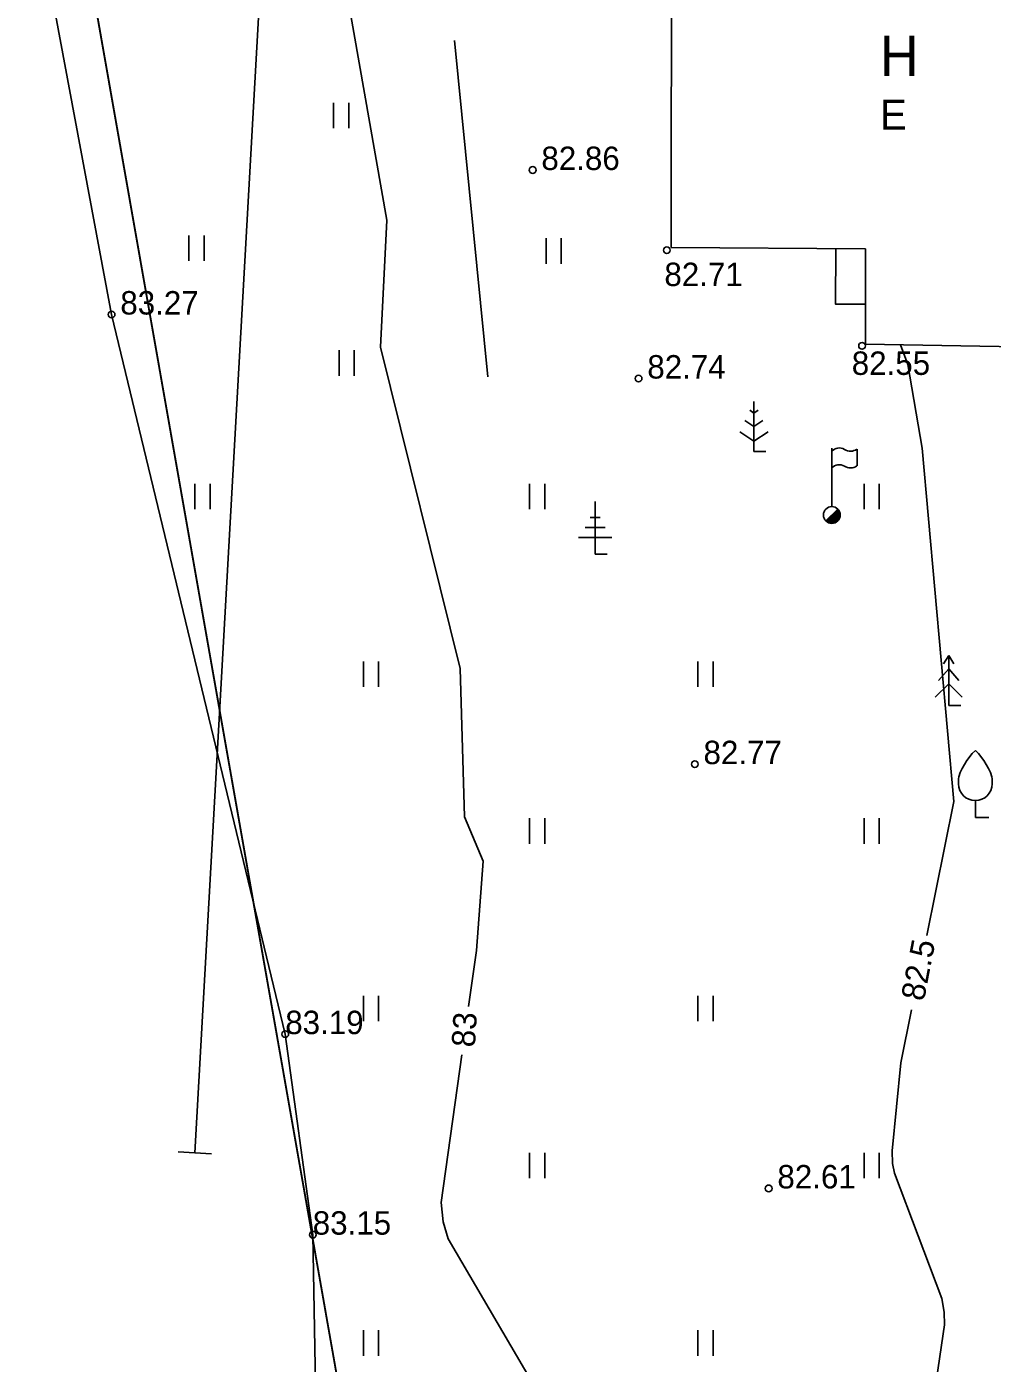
# Model space of a CAD drawing. Extents: x 634808 to 635440, y 6457756 to 6458509.
# Drawn here: x 635173.66 to 635202.52, y 6458256.48 to 6458296.45 of the extents above; entities that cross this region are included whole.
import ezdxf

# ---------------------------------------------------------------- set-up
doc = ezdxf.new("R2010")
doc.units = 0
for name, color, linetype in [('DTRASS', 7, 'Continuous'), ('HALJASTUS', 7, 'Continuous'), ('HOONE', 7, 'Continuous'), ('HORISONTAAL-EH2000', 7, 'Continuous'), ('KORGUS-EH2000', 7, 'Continuous'), ('PIIR', 7, 'Continuous'), ('PUU', 7, 'Continuous'), ('RAJATIS', 7, 'Continuous')]:
    doc.layers.add(name, color=color, linetype=linetype)

msp = doc.modelspace()

# ---------------------------------------------------------------- linework, layer by layer
at = {"layer": 'DTRASS'}
msp.add_line((635179.189, 6458262.751), (635178.191, 6458262.807), dxfattribs=at)
msp.add_lwpolyline([(635178.69, 6458262.779), (635183.173, 6458342.769), (635291.747, 6458348.074)], dxfattribs=at)
at = {"layer": 'HALJASTUS'}
for p, q in [((635186.443, 6458296.035), (635187.448, 6458285.982)), ((635182.829, 6458294.173), (635182.829, 6458293.412)), ((635183.285, 6458294.173), (635183.285, 6458293.412)), ((635178.509, 6458290.209), (635178.509, 6458289.448)), ((635178.964, 6458290.209), (635178.964, 6458289.448)), ((635189.184, 6458290.122), (635189.184, 6458289.361)), ((635189.639, 6458290.122), (635189.639, 6458289.361)), ((635182.996, 6458286.772), (635182.996, 6458286.011)), ((635183.451, 6458286.772), (635183.451, 6458286.011)), ((635178.69, 6458282.779), (635178.69, 6458282.018)), ((635179.145, 6458282.779), (635179.145, 6458282.018)), ((635188.69, 6458282.779), (635188.69, 6458282.018)), ((635189.145, 6458282.779), (635189.145, 6458282.018)), ((635198.69, 6458282.779), (635198.69, 6458282.018)), ((635199.145, 6458282.779), (635199.145, 6458282.018)), ((635183.724, 6458277.47), (635183.724, 6458276.709)), ((635184.179, 6458277.47), (635184.179, 6458276.709)), ((635193.724, 6458277.47), (635193.724, 6458276.709)), ((635194.179, 6458277.47), (635194.179, 6458276.709)), ((635188.69, 6458272.779), (635188.69, 6458272.018)), ((635189.145, 6458272.779), (635189.145, 6458272.018)), ((635198.69, 6458272.779), (635198.69, 6458272.018)), ((635199.145, 6458272.779), (635199.145, 6458272.018)), ((635183.724, 6458267.47), (635183.724, 6458266.709)), ((635184.179, 6458267.47), (635184.179, 6458266.709)), ((635193.724, 6458267.47), (635193.724, 6458266.709)), ((635194.179, 6458267.47), (635194.179, 6458266.709)), ((635188.69, 6458262.779), (635188.69, 6458262.018)), ((635189.145, 6458262.779), (635189.145, 6458262.018)), ((635198.69, 6458262.779), (635198.69, 6458262.018)), ((635199.145, 6458262.779), (635199.145, 6458262.018)), ((635183.724, 6458257.47), (635183.724, 6458256.709)), ((635184.179, 6458257.47), (635184.179, 6458256.709)), ((635193.724, 6458257.47), (635193.724, 6458256.709)), ((635194.179, 6458257.47), (635194.179, 6458256.709))]:
    msp.add_line(p, q, dxfattribs=at)
msp.add_lwpolyline([(635246.919, 6458389.954), (635236.429, 6458388.03), (635213.155, 6458383.285), (635161.482, 6458370.345), (635167.728, 6458334.687), (635169.313, 6458321.874), (635174.013, 6458299.542), (635176.199, 6458287.842), (635181.389, 6458266.326), (635182.211, 6458260.33), (635182.351, 6458252.45), (635180.465, 6458246.707), (635177.829, 6458242.173)], dxfattribs=at)
at = {"layer": 'HOONE'}
msp.add_lwpolyline([(635192.937, 6458299.47), (635200.811, 6458299.363), (635200.764, 6458303.529), (635207.157, 6458303.407), (635207.234, 6458298.911), (635206.227, 6458298.894), (635206.104, 6458292.607), (635204.286, 6458292.651), (635204.266, 6458289.732), (635203.862, 6458289.736), (635203.862, 6458286.864), (635198.732, 6458286.957), (635198.728, 6458289.806), (635192.926, 6458289.847)], close=True, dxfattribs=at)
msp.add_lwpolyline([(635197.844, 6458289.812), (635197.832, 6458288.153), (635198.73, 6458288.154)], dxfattribs=at)
at = {"layer": 'HORISONTAAL-EH2000'}
for points in [[(635184.428, 6458290.667), (635183.092, 6458298.266), (635182.853, 6458299.274), (635182.359, 6458301.516), (635182.641, 6458303.501), (635182.554, 6458304.073), (635182.161, 6458304.534), (635181.061, 6458305.202), (635175.455, 6458310.465), (635175.194, 6458310.651), (635174.85, 6458310.776), (635173.449, 6458311.045), (635173.221, 6458311.191), (635173.034, 6458311.471), (635172.218, 6458314.729)], [(635186.867, 6458267.151), (635187.101, 6458268.822), (635187.305, 6458271.493), (635186.747, 6458272.822), (635186.618, 6458277.26), (635184.238, 6458286.865), (635184.428, 6458290.667)], [(635199.781, 6458286.935), (635199.994, 6458286.352), (635200.43, 6458283.843), (635201.374, 6458273.28), (635200.561, 6458269.273)], [(635200.11, 6458267.05), (635199.788, 6458265.465), (635199.53, 6458262.84), (635199.536, 6458262.455), (635199.601, 6458262.167), (635201.014, 6458258.42), (635201.08, 6458258.016), (635201.095, 6458257.63), (635200.006, 6458250.251), (635199.95, 6458249.871), (635199.983, 6458249.58), (635200.028, 6458249.167), (635200.144, 6458248.884), (635200.336, 6458248.62), (635205.644, 6458245.128)], [(635192.293, 6458241.236), (635192.132, 6458242.912), (635190.271, 6458252.097), (635190.066, 6458252.888), (635189.358, 6458254.917), (635186.259, 6458260.207), (635186.11, 6458260.711), (635186.045, 6458261.29), (635186.665, 6458265.71)]]:
    msp.add_lwpolyline(points, dxfattribs=at)
at = {"layer": 'KORGUS-EH2000'}
for centre in [(635188.784, 6458292.163), (635192.794, 6458289.766), (635176.199, 6458287.842), (635198.628, 6458286.905), (635191.951, 6458285.928), (635193.63, 6458274.398), (635181.389, 6458266.326), (635195.838, 6458261.713), (635182.211, 6458260.33)]:
    msp.add_circle(centre, 0.1, dxfattribs=at)
at = {"layer": 'PIIR'}
for points in [[(635328.5, 6458461.11), (635364.83, 6458294.21), (635298.57, 6458275), (635274.22, 6458392.53), (635195.81, 6458378.51), (635162.87, 6458369.79), (635167.26, 6458345.1), (635185.37, 6458242.27), (634893.04, 6458157.55), (634878.95, 6458206), (634855.95, 6458302.35), (634808.49, 6458484.22), (635001.49, 6458508.8), (635015.1, 6458459.3), (635141.08, 6458472.85), (635145.92, 6458449.5), (635233.7, 6458455.25)], [(635208.7, 6458249.02), (635185.37, 6458242.27), (635167.26, 6458345.1), (635199.77, 6458353.72), (635195.81, 6458378.51), (635274.22, 6458392.53), (635298.57, 6458275)]]:
    msp.add_lwpolyline(points, close=True, dxfattribs=at)
at = {"layer": 'PUU'}
for p, q in [((635195.395, 6458284.895), (635195.271, 6458284.978)), ((635195.395, 6458285.245), (635195.395, 6458283.745)), ((635195.519, 6458284.978), (635195.395, 6458284.895)), ((635195.395, 6458284.495), (635195.128, 6458284.673)), ((635195.662, 6458284.673), (635195.395, 6458284.495)), ((635194.971, 6458284.334), (635195.395, 6458284.052)), ((635195.395, 6458284.052), (635195.819, 6458284.334)), ((635195.755, 6458283.745), (635195.395, 6458283.745)), ((635190.655, 6458280.675), (635190.655, 6458282.25)), ((635190.805, 6458281.775), (635190.505, 6458281.775)), ((635190.955, 6458281.475), (635190.355, 6458281.475)), ((635191.155, 6458281.175), (635190.155, 6458281.175)), ((635191.015, 6458280.675), (635190.655, 6458280.675)), ((635201.218, 6458277.648), (635201.068, 6458277.398)), ((635201.368, 6458277.398), (635201.218, 6458277.648)), ((635201.218, 6458277.648), (635201.218, 6458276.148)), ((635201.218, 6458277.248), (635200.918, 6458276.898)), ((635201.518, 6458276.898), (635201.218, 6458277.248)), ((635201.218, 6458276.798), (635200.818, 6458276.398)), ((635201.618, 6458276.398), (635201.218, 6458276.798)), ((635201.578, 6458276.148), (635201.218, 6458276.148)), ((635202.015, 6458272.808), (635202.015, 6458273.308)), ((635202.415, 6458272.808), (635202.015, 6458272.808))]:
    msp.add_line(p, q, dxfattribs=at)
for points in [[(635201.515, 6458273.808), (635201.515, 6458273.958), (635201.525, 6458274.023), (635201.56, 6458274.153), (635201.62, 6458274.273), (635201.765, 6458274.508), (635201.925, 6458274.713), (635202.015, 6458274.808)], [(635202.515, 6458273.808), (635202.515, 6458273.958), (635202.505, 6458274.023), (635202.47, 6458274.153), (635202.41, 6458274.273), (635202.265, 6458274.508), (635202.105, 6458274.713), (635202.015, 6458274.808)]]:
    msp.add_lwpolyline(points, dxfattribs=at)
msp.add_arc((635202.015, 6458273.808), 0.5, 180, 0, dxfattribs=at)
at = {"layer": 'RAJATIS'}
for p, q in [((635197.725, 6458282.098), (635197.725, 6458283.848)), ((635198.478, 6458283.817), (635198.478, 6458283.317)), ((635197.548, 6458281.672), (635197.902, 6458282.025)), ((635197.725, 6458281.848), (635197.725, 6458281.848))]:
    msp.add_line(p, q, dxfattribs=at)
msp.add_circle((635197.725, 6458281.848), 0.25, dxfattribs=at)
for centre, radius, start, end in [((635197.948, 6458283.564), 0.288, 57.8941, 140.7366), ((635198.282, 6458284.096), 0.341, 237.8941, 305.0219), ((635197.948, 6458283.064), 0.288, 57.8941, 140.7366), ((635198.282, 6458283.596), 0.341, 237.8941, 305.0219), ((635197.725, 6458281.848), 0.225, 224.8541, 45.0356), ((635197.725, 6458281.848), 0.2, 224.8427, 45.047), ((635197.725, 6458281.848), 0.175, 224.8281, 45.0616), ((635197.725, 6458281.848), 0.15, 224.8087, 45.081), ((635197.725, 6458281.848), 0.125, 224.7814, 45.1083), ((635197.725, 6458281.848), 0.1, 224.7406, 45.1491), ((635197.725, 6458281.848), 0.075, 224.6725, 45.2172), ((635197.725, 6458281.848), 0.05, 224.5363, 45.3534), ((635197.725, 6458281.848), 0.025, 224.1278, 45.7619)]:
    msp.add_arc(centre, radius, start, end, dxfattribs=at)

# ---------------------------------------------------------------- texts
at = {"layer": 'HOONE'}
for s, height, p in [('H', 1.2, (635199.166, 6458294.976)), ('E', 0.9, (635199.166, 6458293.368))]:
    msp.add_text(s, height=height, dxfattribs=at).set_placement(p)
at = {"layer": 'HORISONTAAL-EH2000'}
for s, rotation, p in [('82.5', 79.0521, (635200.476, 6458267.289)), ('83', 86.4452, (635187.056, 6458265.921))]:
    msp.add_text(s, height=0.7, rotation=rotation, dxfattribs=at).set_placement(p)
at = {"layer": 'KORGUS-EH2000'}
for s, p in [(' 82.86', (635188.784, 6458292.163)), (' 82.71', (635192.461, 6458288.693)), (' 83.27', (635176.199, 6458287.842)), (' 82.74', (635191.951, 6458285.928)), (' 82.55', (635198.061, 6458286.037)), (' 82.77', (635193.63, 6458274.398)), ('83.19', (635181.389, 6458266.326)), (' 82.61', (635195.838, 6458261.713)), ('83.15', (635182.211, 6458260.33))]:
    msp.add_text(s, height=0.7, dxfattribs=at).set_placement(p)

doc.saveas('drawing.dxf')
